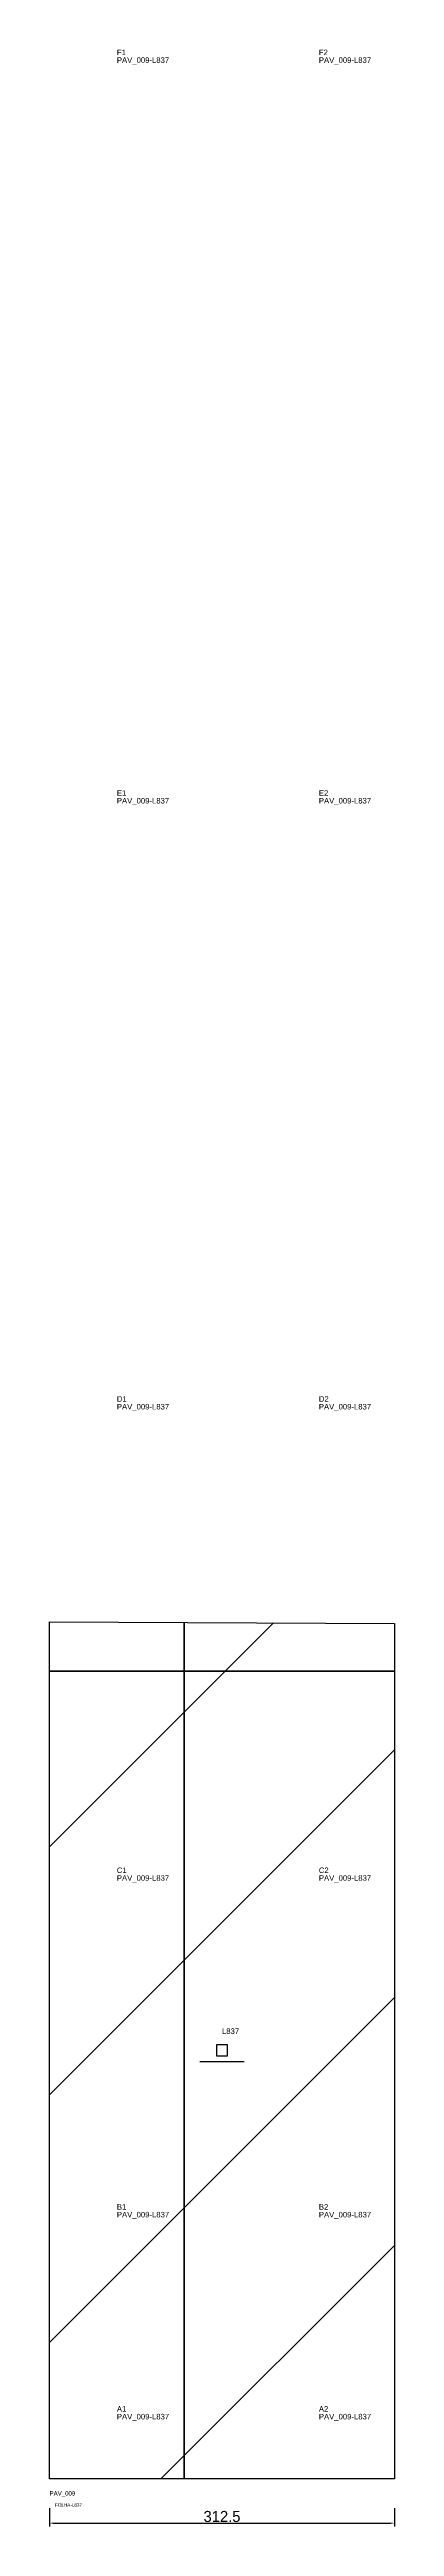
# Model space of a CAD drawing. Header units: metres. Extents: x 222 to 535, y -618 to 1626.
import ezdxf

# ---------------------------------------------------------------- set-up
doc = ezdxf.new("R2010")
doc.units = ezdxf.units.M
for name, color, linetype in [('3', 3, 'CONTINUOUS'), ('AUX00', 7, 'CONTINUOUS'), ('COTA', 241, 'CONTINUOUS'), ('FOLHA', 255, 'CONTINUOUS'), ('Hachura', 251, 'CONTINUOUS'), ('NOMENCLATURA', 7, 'CONTINUOUS'), ('Nível', 160, 'CONTINUOUS'), ('Painéis', 200, 'CONTINUOUS'), ('Pilares', 5, 'CONTINUOUS'), ('SARR_2.2x7', 40, 'CONTINUOUS')]:
    doc.layers.add(name, color=color, linetype=linetype)
doc.styles.add('ARIAL', font='Arial.ttf')
doc.styles.add('STR_STANDARD', font='arial.ttf')
doc.dimstyles.new('EZ DXF', dxfattribs={"dimtxt": 10, "dimasz": 3.5, "dimexe": 3, "dimexo": 1.5, "dimgap": 1, "dimtad": 1, "dimdec": 1, "dimdsep": 46, "dimcen": 2.5, "dimazin": 3, "dimtfac": 1, "dimtmove": 0, "dimatfit": 3})

msp = doc.modelspace()

# ---------------------------------------------------------------- hatches: boundary and pattern name
at = {"layer": 'Hachura'}
h = msp.add_hatch(dxfattribs=at)
h.set_pattern_fill('ANSI31', scale=50)
h.paths.add_polyline_path([(222.2, -575), (222.2, 201.5), (534.7, 200.04), (534.7, -575)])
h = msp.add_hatch(dxfattribs=at)
h.set_pattern_fill('ANSI31', scale=50)
h.paths.add_polyline_path([(222.2, -575), (222.2, 201.5), (534.7, 200.04), (534.7, -575)])

# ---------------------------------------------------------------- linework, layer by layer
at = {"layer": '3'}
for points in [[(344.2, -575), (344.2, 200.93)], [(344.2, -575), (344.2, 200.93)], [(222.2, 157), (534.7, 157)], [(222.2, 157), (534.7, 157)]]:
    msp.add_lwpolyline(points, close=True, dxfattribs=at)
at = {"layer": 'Painéis', "color": 200}
for p, q in [((222.2, -575), (222.2, 201.5)), ((222.2, 201.5), (534.7, 200.04)), ((222.2, -575), (222.2, 201.5)), ((222.2, 201.5), (534.7, 200.04)), ((534.7, 200.04), (534.7, -575)), ((534.7, 200.04), (534.7, -575)), ((534.7, -575), (222.2, -575)), ((534.7, -575), (222.2, -575))]:
    msp.add_line(p, q, dxfattribs=at)
at = {"layer": 'Pilares'}
msp.add_lwpolyline([(373.45, -191.75), (383.45, -191.75), (383.45, -181.75), (373.45, -181.75)], close=True, dxfattribs=at)
msp.add_lwpolyline([(373.45, -191.75), (383.45, -191.75), (383.45, -181.75), (373.45, -181.75)], close=True, dxfattribs=at)
at = {"layer": 'SARR_2.2x7'}
msp.add_line((358.45, -196.75), (398.45, -196.75), dxfattribs=at)
msp.add_line((358.45, -196.75), (398.45, -196.75), dxfattribs=at)

# ---------------------------------------------------------------- texts
at = {"layer": '3', "style": 'STR_STANDARD'}
for s, p in [('F1', (283.2, 1621)), ('F1', (283.2, 1621)), ('F2', (466.2, 1621)), ('F2', (466.2, 1621)), ('E1', (283.2, 950)), ('E1', (283.2, 950)), ('E2', (466.2, 950)), ('E2', (466.2, 950)), ('D1', (283.2, 401)), ('D1', (283.2, 401)), ('D2', (466.2, 401)), ('D2', (466.2, 401)), ('C1', (283.2, -26)), ('C1', (283.2, -26)), ('C2', (466.2, -26)), ('C2', (466.2, -26)), ('B1', (283.2, -331)), ('B1', (283.2, -331)), ('B2', (466.2, -331)), ('B2', (466.2, -331)), ('A1', (283.2, -514)), ('A1', (283.2, -514)), ('A2', (466.2, -514)), ('A2', (466.2, -514))]:
    msp.add_text(s, height=5, dxfattribs=at).set_placement(p)
at = {"layer": 'AUX00', "style": 'STR_STANDARD'}
for p in [(283.2, 1614), (283.2, 1614), (466.2, 1614), (466.2, 1614), (283.2, 943), (283.2, 943), (466.2, 943), (466.2, 943), (283.2, 394), (283.2, 394), (466.2, 394), (466.2, 394), (283.2, -33), (283.2, -33), (466.2, -33), (466.2, -33), (283.2, -338), (283.2, -338), (466.2, -338), (466.2, -338), (283.2, -521), (283.2, -521), (466.2, -521), (466.2, -521)]:
    msp.add_text('PAV_009-L837', height=5, dxfattribs=at).set_placement(p)
at = {"layer": 'FOLHA'}
msp.add_text('FOLHA-L837', height=3, dxfattribs=at).set_placement((227.2, -600))
msp.add_text('FOLHA-L837', height=3, dxfattribs=at).set_placement((227.2, -600))
at = {"layer": 'NOMENCLATURA', "insert": (378.45, -166.75), "char_height": 5, "attachment_point": 1, "style": 'ARIAL'}
msp.add_mtext('L837', dxfattribs=at)
msp.add_mtext('L837', dxfattribs=at)
at = {"layer": 'Nível'}
msp.add_text('PAV_009', height=4, dxfattribs=at).set_placement((222.2, -590))
msp.add_text('PAV_009', height=4, dxfattribs=at).set_placement((222.2, -590))

# ---------------------------------------------------------------- dimensions: what is measured, and where the dimension line sits
at = {"layer": 'COTA'}
msp.add_linear_dim(base=(222.2, -615), p1=(222.2, -600), p2=(534.7, -600), dimstyle='EZ DXF', dxfattribs=at).render()
msp.add_linear_dim(base=(222.2, -615), p1=(222.2, -600), p2=(534.7, -600), dimstyle='EZ DXF', dxfattribs=at).render()

doc.saveas('drawing.dxf')
